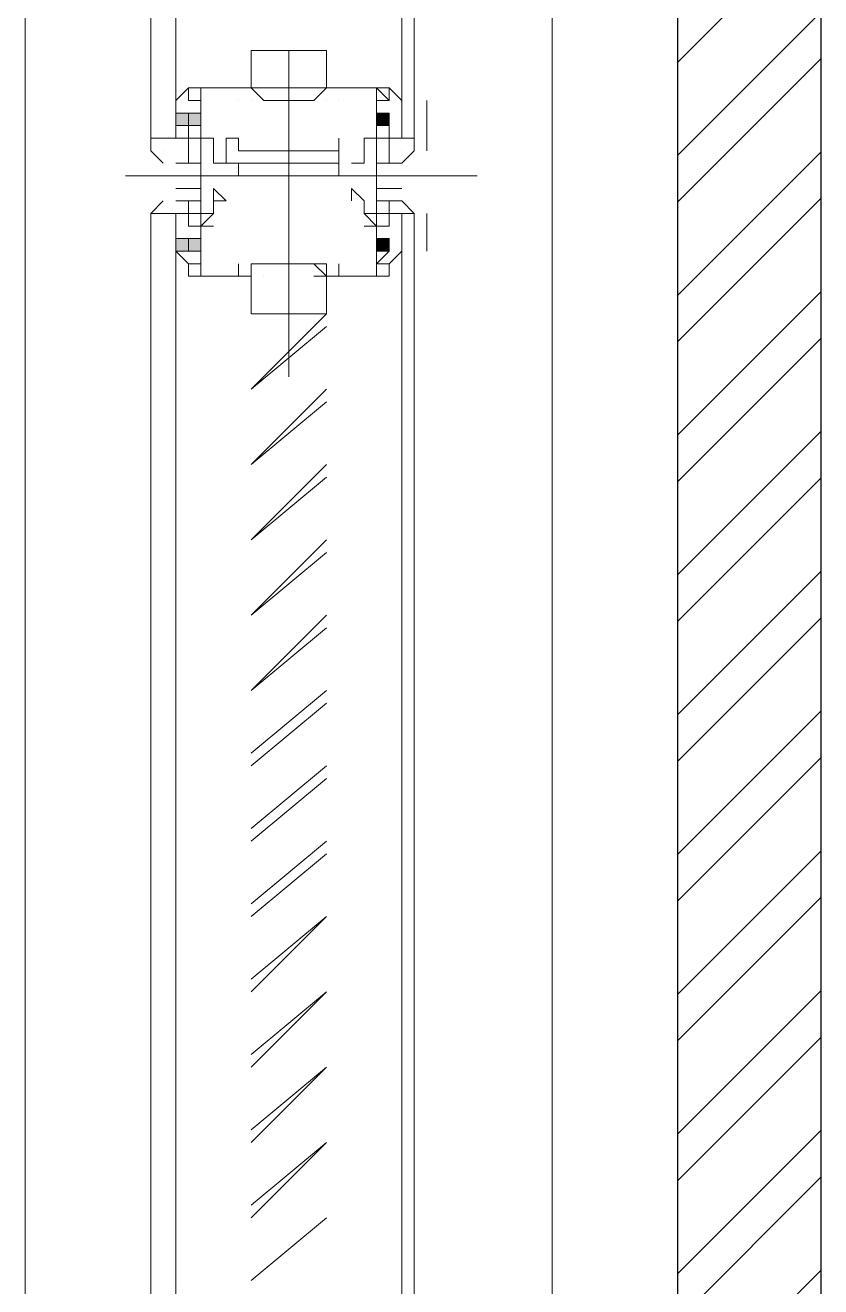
# Model space of a CAD drawing. Header units: millimetres. Extents: x 182 to 575, y -105 to 95.
# Drawn here: x 366.5988 to 366.9007, y 6.0745 to 6.5531 of the extents above; entities that cross this region are included whole.
import ezdxf

# ---------------------------------------------------------------- set-up
doc = ezdxf.new("R2010")
doc.units = ezdxf.units.MM
doc.header["$MEASUREMENT"] = 0
for name, color, linetype in [('base', 253, 'Continuous'), ('PDF_Geometry', 7, 'Continuous'), ('PDF_Solid Fills', 7, 'Continuous')]:
    doc.layers.add(name, color=color, linetype=linetype)

msp = doc.modelspace()

# ---------------------------------------------------------------- hatches: boundary and pattern name
h = msp.add_hatch()
h.set_pattern_fill('ANSI32', color=256, scale=0.1)
h.set_pattern_definition([(45, (6e-14, -0.14244), (-0.0265165043, 0.0265165043), []), (45, (0.017678, -0.14244), (-0.0265165043, 0.0265165043), [])])
h.paths.add_polyline_path([(366.90068, 5.8672), (366.84643, 5.8672), (366.84643, 7.7821), (366.90068, 7.7821)])
at = {"layer": 'PDF_Solid Fills', "true_color": 0xdddddd, "transparency": 33554559}
for points in [[(366.65595, 6.51501), (366.66548, 6.51501), (366.66548, 6.51978), (366.65595, 6.51978)], [(366.73214, 6.51501), (366.7369, 6.51501), (366.7369, 6.51978), (366.73214, 6.51978)], [(366.65595, 6.46739), (366.66548, 6.46739), (366.66548, 6.47216), (366.65595, 6.47216)], [(366.73214, 6.46739), (366.7369, 6.46739), (366.7369, 6.47216), (366.73214, 6.47216)]]:
    msp.add_hatch(color=254, dxfattribs=at).paths.add_polyline_path(points)
h = msp.add_hatch(color=254, dxfattribs=at)
h.paths.add_polyline_path([(366.66071, 6.51501), (366.66071, 6.51978), (366.66071, 6.51501)], flags=0)
h.paths.add_polyline_path([(366.66071, 6.51501), (366.66071, 6.51978), (366.66071, 6.51501)], flags=0)
h.paths.add_polyline_path([(366.66071, 6.51501), (366.66071, 6.51978), (366.66071, 6.51501)], flags=0)
h.paths.add_polyline_path([(366.66071, 6.51501), (366.66071, 6.51978), (366.66071, 6.51501)], flags=0)
h = msp.add_hatch(color=254, dxfattribs=at)
h.paths.add_polyline_path([(366.7369, 6.51501), (366.7369, 6.51978), (366.7369, 6.51501)], flags=0)
h.paths.add_polyline_path([(366.7369, 6.51501), (366.7369, 6.51978), (366.7369, 6.51501)], flags=0)
h.paths.add_polyline_path([(366.7369, 6.51501), (366.7369, 6.51978), (366.7369, 6.51501)], flags=0)
h.paths.add_polyline_path([(366.7369, 6.51501), (366.7369, 6.51978), (366.7369, 6.51501)], flags=0)
h = msp.add_hatch(color=254, dxfattribs=at)
h.paths.add_polyline_path([(366.66071, 6.46739), (366.66071, 6.47216), (366.66071, 6.46739)], flags=0)
h.paths.add_polyline_path([(366.66071, 6.46739), (366.66071, 6.47216), (366.66071, 6.46739)], flags=0)
h.paths.add_polyline_path([(366.66071, 6.46739), (366.66071, 6.47216), (366.66071, 6.46739)], flags=0)
h.paths.add_polyline_path([(366.66071, 6.46739), (366.66071, 6.47216), (366.66071, 6.46739)], flags=0)
h = msp.add_hatch(color=254, dxfattribs=at)
h.paths.add_polyline_path([(366.66548, 6.46739), (366.66548, 6.46739), (366.66548, 6.46739)], flags=0)
h.paths.add_polyline_path([(366.66548, 6.46739), (366.66548, 6.46739), (366.66548, 6.46739)], flags=0)
h.paths.add_polyline_path([(366.66548, 6.46739), (366.66548, 6.46739), (366.66548, 6.46739)], flags=0)
h.paths.add_polyline_path([(366.66548, 6.46739), (366.66548, 6.46739), (366.66548, 6.46739)], flags=0)
h.paths.add_polyline_path([(366.66548, 6.46739), (366.66548, 6.47216), (366.66548, 6.46739)], flags=0)
h = msp.add_hatch(color=254, dxfattribs=at)
h.paths.add_polyline_path([(366.73214, 6.46739), (366.73214, 6.46739), (366.73214, 6.46739)], flags=0)
h.paths.add_polyline_path([(366.73214, 6.46739), (366.73214, 6.46739), (366.73214, 6.46739)], flags=0)
h.paths.add_polyline_path([(366.73214, 6.46739), (366.73214, 6.47216), (366.73214, 6.46739)], flags=0)
h.paths.add_polyline_path([(366.73214, 6.46739), (366.73214, 6.46739), (366.73214, 6.46739)], flags=0)
h.paths.add_polyline_path([(366.73214, 6.46739), (366.73214, 6.46739), (366.73214, 6.46739)], flags=0)
h.paths.add_polyline_path([(366.73214, 6.46739), (366.73214, 6.46739), (366.73214, 6.46739)], flags=0)
h.paths.add_polyline_path([(366.73214, 6.46739), (366.73214, 6.46739), (366.73214, 6.46739)], flags=0)
h.paths.add_polyline_path([(366.73214, 6.46739), (366.73214, 6.46739), (366.73214, 6.46739)], flags=0)
h.paths.add_polyline_path([(366.73214, 6.46739), (366.73214, 6.46739), (366.73214, 6.46739)], flags=0)
h.paths.add_polyline_path([(366.73214, 6.46739), (366.73214, 6.46739), (366.73214, 6.46739)], flags=0)
h.paths.add_polyline_path([(366.73214, 6.46739), (366.73214, 6.46739), (366.73214, 6.46739)], flags=0)
h.paths.add_polyline_path([(366.73214, 6.46739), (366.73214, 6.46739), (366.73214, 6.46739)], flags=0)
h.paths.add_polyline_path([(366.73214, 6.46739), (366.73214, 6.46739), (366.73214, 6.46739)], flags=0)
h.paths.add_polyline_path([(366.73214, 6.46739), (366.73214, 6.46739), (366.73214, 6.46739)], flags=0)
h.paths.add_polyline_path([(366.73214, 6.46739), (366.73214, 6.46739), (366.73214, 6.46739)], flags=0)
h.paths.add_polyline_path([(366.73214, 6.46739), (366.73214, 6.46739), (366.73214, 6.46739)], flags=0)
h = msp.add_hatch(color=254, dxfattribs=at)
h.paths.add_polyline_path([(366.7369, 6.46739), (366.7369, 6.47216), (366.7369, 6.46739)], flags=0)
h.paths.add_polyline_path([(366.7369, 6.46739), (366.7369, 6.47216), (366.7369, 6.46739)], flags=0)
h.paths.add_polyline_path([(366.7369, 6.46739), (366.7369, 6.47216), (366.7369, 6.46739)], flags=0)

# ---------------------------------------------------------------- linework, layer by layer
at = {"layer": 'base'}
msp.add_lwpolyline([(366.90068, 5.8672), (366.84643, 5.8672), (366.84643, 7.7821), (366.90068, 7.7821)], close=True, dxfattribs=at)
at = {"layer": 'PDF_Geometry', "lineweight": 13}
for points in [[(366.59881, 8.22454), (366.59881, 4.57216)], [(366.79881, 8.22454), (366.79881, 4.57216)], [(366.69881, 6.41978), (366.69881, 6.54358)], [(366.6369, 6.49597), (366.77024, 6.49597)], [(366.69881, 6.31025), (366.69881, 6.31025)]]:
    msp.add_lwpolyline(points, dxfattribs=at)
for points in [[(366.64643, 7.10549), (366.65595, 7.10549), (366.65595, 6.51025), (366.64643, 6.51025)], [(366.74643, 7.10549), (366.74167, 7.10549), (366.74167, 6.51025), (366.74643, 6.51025)], [(366.64643, 5.88168), (366.65595, 5.88168), (366.65595, 6.48168), (366.64643, 6.48168)], [(366.74643, 5.88168), (366.74167, 5.88168), (366.74167, 6.48168), (366.74643, 6.48168)]]:
    msp.add_lwpolyline(points, close=True, dxfattribs=at)
at = {"layer": 'PDF_Geometry', "lineweight": 20}
for points in [[(366.71309, 6.5293), (366.71309, 6.54358), (366.68452, 6.54358), (366.68452, 6.5293)], [(366.7369, 6.51978), (366.73214, 6.51978), (366.73214, 6.51501), (366.73214, 6.51978), (366.73214, 6.51501), (366.73214, 6.51978), (366.73214, 6.52454), (366.73214, 6.51501), (366.7369, 6.51501), (366.7369, 6.51978), (366.7369, 6.51501), (366.7369, 6.51978), (366.7369, 6.51501), (366.7369, 6.51978), (366.7369, 6.51501)], [(366.7369, 6.46739), (366.73214, 6.46739), (366.73214, 6.47216), (366.7369, 6.47216), (366.7369, 6.46739), (366.7369, 6.47216), (366.7369, 6.46739), (366.7369, 6.47216), (366.7369, 6.46739), (366.7369, 6.47216)], [(366.73214, 6.47216), (366.73214, 6.46739), (366.73214, 6.47216), (366.73214, 6.46739)], [(366.71309, 6.46263), (366.71309, 6.44359), (366.68452, 6.44359), (366.68452, 6.46263)], [(366.71309, 6.10073), (366.68452, 6.07692)]]:
    msp.add_lwpolyline(points, close=True, dxfattribs=at)
at = {"layer": 'PDF_Geometry', "color": 8, "lineweight": 13, "true_color": 0x808080}
for points in [[(366.7369, 6.5293), (366.71309, 6.5293), (366.70833, 6.52454), (366.69881, 6.52454), (366.69881, 6.5293), (366.69881, 6.52454), (366.69881, 6.5293), (366.69881, 6.52454), (366.68929, 6.52454), (366.68452, 6.5293), (366.67976, 6.5293), (366.66548, 6.5293), (366.66548, 6.52454), (366.66071, 6.52454), (366.66071, 6.5293), (366.65595, 6.52454), (366.65595, 6.51025), (366.64643, 6.51025), (366.64643, 6.52454), (366.64643, 6.50549)], [(366.67976, 6.5293), (366.66071, 6.5293), (366.65595, 6.52454)], [(366.66548, 6.51978), (366.66548, 6.5293), (366.66548, 6.51978)], [(366.67976, 6.5293), (366.67976, 6.5293)], [(366.67976, 6.5293), (366.67976, 6.5293)], [(366.67976, 6.5293), (366.67976, 6.5293)], [(366.68452, 6.5293), (366.68452, 6.5293)], [(366.68452, 6.5293), (366.68452, 6.5293)], [(366.68452, 6.5293), (366.68929, 6.5293), (366.69881, 6.5293), (366.70833, 6.5293), (366.71309, 6.5293), (366.70833, 6.5293), (366.71309, 6.5293)], [(366.68929, 6.5293), (366.68929, 6.5293)], [(366.70833, 6.5293), (366.70833, 6.5293)], [(366.71309, 6.5293), (366.71309, 6.5293)], [(366.71309, 6.5293), (366.71309, 6.5293)], [(366.71786, 6.5293), (366.71786, 6.5293)], [(366.71786, 6.5293), (366.71786, 6.5293)], [(366.71786, 6.5293), (366.73214, 6.5293), (366.73214, 6.52454), (366.7369, 6.52454), (366.7369, 6.5293), (366.74167, 6.52454), (366.74167, 6.51025), (366.74643, 6.51025), (366.74643, 6.52454)], [(366.73214, 6.51978), (366.73214, 6.5293), (366.73214, 6.51978)], [(366.7369, 6.52454), (366.73214, 6.5293)], [(366.65595, 6.52454), (366.65595, 6.52454)], [(366.67976, 6.52454), (366.67976, 6.52454)], [(366.67976, 6.52454), (366.67976, 6.52454)], [(366.67976, 6.52454), (366.67976, 6.52454)], [(366.67976, 6.52454), (366.67976, 6.52454)], [(366.67976, 6.52454), (366.67976, 6.52454)], [(366.67976, 6.52454), (366.67976, 6.52454)], [(366.67976, 6.52454), (366.67976, 6.52454)], [(366.68452, 6.52454), (366.68452, 6.52454)], [(366.68452, 6.52454), (366.68452, 6.52454)], [(366.68452, 6.52454), (366.68452, 6.52454)], [(366.71309, 6.52454), (366.71309, 6.52454)], [(366.71309, 6.52454), (366.71309, 6.52454)], [(366.71309, 6.52454), (366.71309, 6.52454)], [(366.71786, 6.52454), (366.71786, 6.52454)], [(366.71786, 6.52454), (366.71786, 6.52454)], [(366.74167, 6.52454), (366.74167, 6.52454)], [(366.75119, 6.50549), (366.75119, 6.52454)], [(366.65595, 6.51978), (366.65595, 6.51978)], [(366.66548, 6.51978), (366.66548, 6.51978)], [(366.74167, 6.51978), (366.74167, 6.51978)], [(366.65595, 6.51501), (366.65595, 6.51025), (366.66071, 6.51025), (366.66071, 6.51501), (366.66548, 6.51501), (366.66548, 6.51025), (366.66071, 6.51025), (366.66071, 6.50073), (366.66548, 6.50073), (366.65595, 6.50073), (366.66071, 6.50073), (366.66071, 6.51025), (366.65595, 6.51025), (366.64643, 6.51025), (366.64643, 6.50549), (366.65119, 6.50073)], [(366.66548, 6.51501), (366.66548, 6.51501)], [(366.66548, 6.51501), (366.66548, 6.51501)], [(366.66548, 6.51501), (366.66548, 6.51501)], [(366.73214, 6.51501), (366.73214, 6.51501)], [(366.73214, 6.51501), (366.73214, 6.51501)], [(366.74167, 6.51501), (366.74167, 6.51025), (366.7369, 6.51025), (366.7369, 6.51501), (366.73214, 6.51501), (366.73214, 6.51025), (366.7369, 6.51025), (366.7369, 6.50073), (366.73214, 6.50073), (366.74167, 6.50073), (366.74643, 6.50549), (366.74643, 6.51025), (366.7369, 6.51025), (366.7369, 6.50073), (366.74167, 6.50073)], [(366.67024, 6.47692), (366.66548, 6.47692), (366.66548, 6.47216), (366.66548, 6.47692), (366.67024, 6.48168), (366.67024, 6.48644), (366.67024, 6.4912), (366.675, 6.48644), (366.67024, 6.48644), (366.67024, 6.48168), (366.66548, 6.48168), (366.66548, 6.49597), (366.67976, 6.49597), (366.67976, 6.50073), (366.69881, 6.50073), (366.71786, 6.50073), (366.71786, 6.49597), (366.73214, 6.49597), (366.73214, 6.48168), (366.72738, 6.48168), (366.73214, 6.48168), (366.73214, 6.51025), (366.72738, 6.51025), (366.73214, 6.51025), (366.73214, 6.49597), (366.71786, 6.49597), (366.71786, 6.50073), (366.71786, 6.51025), (366.71786, 6.50549), (366.69881, 6.50549), (366.67976, 6.50549), (366.67976, 6.51025), (366.675, 6.51025), (366.675, 6.50073), (366.67976, 6.50073), (366.67976, 6.49597), (366.66548, 6.49597), (366.66548, 6.51025), (366.67024, 6.51025)], [(366.66548, 6.48168), (366.66548, 6.51025), (366.67024, 6.51025), (366.67024, 6.50073), (366.675, 6.50073), (366.67024, 6.50073), (366.67024, 6.51025), (366.66548, 6.51025)], [(366.72738, 6.50073), (366.72738, 6.51025), (366.73214, 6.51025), (366.72738, 6.51025), (366.72738, 6.50073), (366.72262, 6.50073)], [(366.65119, 6.50549), (366.65119, 6.50549)], [(366.74167, 6.50549), (366.74167, 6.50549)], [(366.675, 6.50073), (366.675, 6.50073)], [(366.65595, 6.47216), (366.65595, 6.48168), (366.66071, 6.48168), (366.66071, 6.47692), (366.66548, 6.47692), (366.66548, 6.48168), (366.66071, 6.48168), (366.66071, 6.48644), (366.66548, 6.48644), (366.66548, 6.4912), (366.65595, 6.4912)], [(366.72738, 6.47692), (366.73214, 6.47692), (366.73214, 6.47216), (366.73214, 6.47692), (366.72738, 6.48168), (366.72738, 6.48644), (366.72262, 6.4912), (366.72262, 6.48644)], [(366.74167, 6.47216), (366.74167, 6.48168), (366.7369, 6.48168), (366.7369, 6.47692), (366.73214, 6.47692), (366.73214, 6.48168), (366.7369, 6.48168), (366.7369, 6.48644), (366.73214, 6.48644), (366.73214, 6.4912), (366.74167, 6.4912)], [(366.65119, 6.48644), (366.64643, 6.48168), (366.64643, 6.46739)], [(366.64643, 6.48168), (366.65595, 6.48168), (366.66071, 6.48168), (366.66071, 6.48644), (366.65595, 6.48644)], [(366.675, 6.48644), (366.675, 6.48644)], [(366.72738, 6.48644), (366.72738, 6.48168)], [(366.64643, 6.46263), (366.64643, 6.48168), (366.65595, 6.48168), (366.65595, 6.46263), (366.65595, 6.46739), (366.66071, 6.46263), (366.65595, 6.46739)], [(366.65119, 6.48168), (366.65119, 6.48168)], [(366.65595, 6.48168), (366.65595, 6.48168)], [(366.7369, 6.46263), (366.74167, 6.46739), (366.74167, 6.46263), (366.74167, 6.48168), (366.74643, 6.48168), (366.74643, 6.46263)], [(366.74167, 6.48168), (366.74167, 6.48168)], [(366.75119, 6.48168), (366.75119, 6.46739)], [(366.65595, 6.47216), (366.65595, 6.47216)], [(366.74167, 6.47216), (366.74167, 6.47216)], [(366.66548, 6.46739), (366.66548, 6.46263), (366.66548, 6.46739)], [(366.73214, 6.46739), (366.73214, 6.46263), (366.73214, 6.46739)], [(366.73214, 6.46263), (366.7369, 6.46739)], [(366.74643, 6.46739), (366.74643, 6.46739)], [(366.70833, 6.45787), (366.71309, 6.45787), (366.71309, 6.46263), (366.70833, 6.46263), (366.69881, 6.46263), (366.68929, 6.46263), (366.68452, 6.46263), (366.68452, 6.45787), (366.67976, 6.45787), (366.66548, 6.45787), (366.66548, 6.46263), (366.66071, 6.46263), (366.66071, 6.45787), (366.67976, 6.45787)], [(366.67976, 6.46263), (366.67976, 6.46263)], [(366.67976, 6.46263), (366.67976, 6.46263)], [(366.67976, 6.46263), (366.67976, 6.46263)], [(366.67976, 6.46263), (366.67976, 6.45787), (366.67976, 6.46263)], [(366.68452, 6.46263), (366.68452, 6.46263)], [(366.68452, 6.46263), (366.68452, 6.46263)], [(366.68452, 6.46263), (366.68452, 6.46263)], [(366.70833, 6.46263), (366.69881, 6.46263), (366.68929, 6.46263), (366.68452, 6.46263)], [(366.71309, 6.46263), (366.70833, 6.46263), (366.71309, 6.45787), (366.7369, 6.45787), (366.7369, 6.46263), (366.73214, 6.46263), (366.73214, 6.45787), (366.71786, 6.45787), (366.71786, 6.46263)], [(366.71309, 6.46263), (366.71309, 6.46263)], [(366.68929, 6.45787), (366.68929, 6.45787)], [(366.70833, 6.45787), (366.70833, 6.45787)]]:
    msp.add_lwpolyline(points, dxfattribs=at)
at = {"layer": 'PDF_Geometry', "lineweight": 20}
for points in [[(366.66548, 6.51501), (366.66548, 6.51978), (366.66548, 6.52454), (366.66548, 6.51501), (366.65595, 6.51501), (366.65595, 6.51978), (366.66548, 6.51978)], [(366.65595, 6.52454), (366.65595, 6.52454)], [(366.68452, 6.52454), (366.68452, 6.52454)], [(366.71309, 6.52454), (366.71309, 6.52454)], [(366.66071, 6.51501), (366.66071, 6.51978), (366.66071, 6.51501), (366.66071, 6.51978), (366.66071, 6.51501), (366.66071, 6.51978), (366.66071, 6.51501), (366.66071, 6.51978)], [(366.66548, 6.51501), (366.66548, 6.51978), (366.66548, 6.51501)], [(366.65595, 6.51025), (366.65595, 6.51025)], [(366.65595, 6.46263), (366.65595, 6.46739), (366.66548, 6.46739), (366.66548, 6.47216), (366.65595, 6.47216), (366.65595, 6.46739)], [(366.66071, 6.47216), (366.66071, 6.46739), (366.66071, 6.47216), (366.66071, 6.46739), (366.66071, 6.47216), (366.66071, 6.46739), (366.66071, 6.47216), (366.66071, 6.46739)], [(366.66548, 6.46739), (366.66548, 6.47216)], [(366.66548, 6.47216), (366.66548, 6.46739), (366.66548, 6.47216)], [(366.68452, 6.46263), (366.68452, 6.46263)], [(366.71309, 6.44359), (366.68452, 6.41501), (366.71309, 6.43882)], [(366.71309, 6.41501), (366.68452, 6.38644), (366.71309, 6.41025)], [(366.71309, 6.38644), (366.68452, 6.35787), (366.71309, 6.38168)], [(366.71309, 6.35787), (366.68452, 6.3293), (366.71309, 6.35311)], [(366.71309, 6.3293), (366.68452, 6.30073), (366.71309, 6.32454)], [(366.68452, 6.27692), (366.71309, 6.30073)], [(366.68452, 6.27216), (366.71309, 6.29597)], [(366.68452, 6.24835), (366.71309, 6.27216)], [(366.68452, 6.24359), (366.71309, 6.2674)], [(366.68452, 6.21977), (366.71309, 6.24359)], [(366.68452, 6.21501), (366.71309, 6.23882)], [(366.68452, 6.18644), (366.71309, 6.21501), (366.68452, 6.1912)], [(366.68452, 6.15787), (366.71309, 6.18644), (366.68452, 6.16263)], [(366.68452, 6.1293), (366.71309, 6.15787), (366.68452, 6.13406)], [(366.68452, 6.10073), (366.71309, 6.1293), (366.68452, 6.10549)]]:
    msp.add_lwpolyline(points, dxfattribs=at)
at = {"layer": 'PDF_Geometry', "color": 254, "lineweight": 13, "true_color": 0xdddddd}
for points in [[(366.66548, 6.52454), (366.66548, 6.52454), (366.66548, 6.52454)], [(366.66548, 6.52454), (366.66548, 6.52454), (366.66548, 6.52454)], [(366.66548, 6.52454), (366.66548, 6.52454), (366.66548, 6.52454)], [(366.66548, 6.52454), (366.66548, 6.52454), (366.66548, 6.52454)], [(366.66548, 6.52454), (366.66548, 6.52454), (366.66548, 6.52454)], [(366.73214, 6.52454), (366.73214, 6.52454), (366.73214, 6.52454)], [(366.73214, 6.52454), (366.73214, 6.52454), (366.73214, 6.52454)], [(366.73214, 6.52454), (366.73214, 6.52454), (366.73214, 6.52454)], [(366.73214, 6.52454), (366.73214, 6.52454), (366.73214, 6.52454)], [(366.73214, 6.52454), (366.73214, 6.52454), (366.73214, 6.52454)], [(366.66071, 6.51978), (366.66071, 6.51978), (366.66071, 6.51978)], [(366.66071, 6.51978), (366.66071, 6.51978), (366.66071, 6.51978)], [(366.66071, 6.51978), (366.66071, 6.51978), (366.66071, 6.51978)], [(366.66071, 6.51978), (366.66071, 6.51978), (366.66071, 6.51978)], [(366.66071, 6.51978), (366.66071, 6.51978), (366.66071, 6.51978)], [(366.66071, 6.51978), (366.66071, 6.51978), (366.66071, 6.51978)], [(366.66071, 6.51978), (366.66071, 6.51978), (366.66071, 6.51978)], [(366.66071, 6.51978), (366.66071, 6.51978), (366.66071, 6.51978)], [(366.66071, 6.51978), (366.66071, 6.51978), (366.66071, 6.51978)], [(366.66071, 6.51978), (366.66071, 6.51978), (366.66071, 6.51978)], [(366.66071, 6.51978), (366.66071, 6.51978), (366.66071, 6.51978)], [(366.66071, 6.51978), (366.66071, 6.51978), (366.66071, 6.51978)], [(366.66071, 6.51978), (366.66071, 6.51978), (366.66071, 6.51978)], [(366.66071, 6.51978), (366.66071, 6.51978), (366.66071, 6.51978)], [(366.66071, 6.51978), (366.66071, 6.51978), (366.66071, 6.51978)], [(366.66071, 6.51978), (366.66071, 6.51978), (366.66071, 6.51978)], [(366.66071, 6.51978), (366.66071, 6.51978), (366.66071, 6.51978)], [(366.66071, 6.51978), (366.66071, 6.51978), (366.66071, 6.51978)], [(366.66071, 6.51978), (366.66071, 6.51978), (366.66071, 6.51978)], [(366.66071, 6.51978), (366.66071, 6.51978), (366.66071, 6.51978)], [(366.66071, 6.51978), (366.66071, 6.51978), (366.66071, 6.51978)], [(366.66071, 6.51978), (366.66071, 6.51978), (366.66071, 6.51978)], [(366.66071, 6.51978), (366.66071, 6.51978), (366.66071, 6.51978)], [(366.66071, 6.51978), (366.66071, 6.51978), (366.66071, 6.51978)], [(366.66548, 6.51978), (366.66548, 6.51978), (366.66548, 6.51978)], [(366.66548, 6.51978), (366.66548, 6.51978), (366.66548, 6.51978)], [(366.66548, 6.51978), (366.66548, 6.51978), (366.66548, 6.51978)], [(366.66548, 6.51978), (366.66548, 6.51978), (366.66548, 6.51978)], [(366.66548, 6.51978), (366.66548, 6.51978), (366.66548, 6.51978)], [(366.66548, 6.51978), (366.66548, 6.51978), (366.66548, 6.51978)], [(366.66548, 6.51978), (366.66548, 6.51978), (366.66548, 6.51978)], [(366.66548, 6.51978), (366.66548, 6.51978), (366.66548, 6.51978)], [(366.66548, 6.51978), (366.66548, 6.51978), (366.66548, 6.51978)], [(366.66548, 6.51978), (366.66548, 6.51978), (366.66548, 6.51978)], [(366.66548, 6.51978), (366.66548, 6.51978), (366.66548, 6.51978)], [(366.66548, 6.51978), (366.66548, 6.51978), (366.66548, 6.51978)], [(366.66548, 6.51978), (366.66548, 6.51978), (366.66548, 6.51978)], [(366.66548, 6.51978), (366.66548, 6.51978), (366.66548, 6.51978)], [(366.66548, 6.51978), (366.66548, 6.51978), (366.66548, 6.51978)], [(366.66548, 6.51978), (366.66548, 6.51978), (366.66548, 6.51978)], [(366.66548, 6.51978), (366.66548, 6.51978), (366.66548, 6.51978)], [(366.66548, 6.51978), (366.66548, 6.51978), (366.66548, 6.51978)], [(366.66548, 6.51978), (366.66548, 6.51978), (366.66548, 6.51978)], [(366.66548, 6.51978), (366.66548, 6.51978), (366.66548, 6.51978)], [(366.66548, 6.51978), (366.66548, 6.51978), (366.66548, 6.51978)], [(366.66548, 6.51978), (366.66548, 6.51978), (366.66548, 6.51978)], [(366.66548, 6.51501), (366.66548, 6.51978), (366.66548, 6.51501)], [(366.73214, 6.51978), (366.73214, 6.51978), (366.73214, 6.51978)], [(366.73214, 6.51978), (366.73214, 6.51978), (366.73214, 6.51978)], [(366.73214, 6.51978), (366.73214, 6.51978), (366.73214, 6.51978)], [(366.73214, 6.51978), (366.73214, 6.51978), (366.73214, 6.51978)], [(366.73214, 6.51978), (366.73214, 6.51978), (366.73214, 6.51978)], [(366.73214, 6.51978), (366.73214, 6.51978), (366.73214, 6.51978)], [(366.73214, 6.51978), (366.73214, 6.51978), (366.73214, 6.51978)], [(366.73214, 6.51978), (366.73214, 6.51978), (366.73214, 6.51978)], [(366.73214, 6.51978), (366.73214, 6.51978), (366.73214, 6.51978)], [(366.73214, 6.51978), (366.73214, 6.51978), (366.73214, 6.51978)], [(366.73214, 6.51978), (366.73214, 6.51978), (366.73214, 6.51978)], [(366.73214, 6.51978), (366.73214, 6.51978), (366.73214, 6.51978)], [(366.73214, 6.51978), (366.73214, 6.51978), (366.73214, 6.51978)], [(366.73214, 6.51978), (366.73214, 6.51978), (366.73214, 6.51978)], [(366.73214, 6.51978), (366.73214, 6.51978), (366.73214, 6.51978)], [(366.73214, 6.51978), (366.73214, 6.51978), (366.73214, 6.51978)], [(366.73214, 6.51978), (366.73214, 6.51978), (366.73214, 6.51978)], [(366.73214, 6.51978), (366.73214, 6.51978), (366.73214, 6.51978)], [(366.73214, 6.51978), (366.73214, 6.51978), (366.73214, 6.51978)], [(366.73214, 6.51978), (366.73214, 6.51978), (366.73214, 6.51978)], [(366.73214, 6.51978), (366.73214, 6.51978), (366.73214, 6.51978)], [(366.73214, 6.51978), (366.73214, 6.51978), (366.73214, 6.51978)], [(366.73214, 6.51978), (366.73214, 6.51978), (366.73214, 6.51978)], [(366.73214, 6.51978), (366.73214, 6.51978), (366.73214, 6.51978)], [(366.73214, 6.51501), (366.73214, 6.51978), (366.73214, 6.51501)], [(366.73214, 6.51501), (366.73214, 6.51978), (366.73214, 6.51501)], [(366.7369, 6.51978), (366.7369, 6.51978), (366.7369, 6.51978)], [(366.7369, 6.51978), (366.7369, 6.51978), (366.7369, 6.51978)], [(366.7369, 6.51978), (366.7369, 6.51978), (366.7369, 6.51978)], [(366.7369, 6.51978), (366.7369, 6.51978), (366.7369, 6.51978)], [(366.7369, 6.51978), (366.7369, 6.51978), (366.7369, 6.51978)], [(366.7369, 6.51978), (366.7369, 6.51978), (366.7369, 6.51978)], [(366.7369, 6.51978), (366.7369, 6.51978), (366.7369, 6.51978)], [(366.7369, 6.51978), (366.7369, 6.51978), (366.7369, 6.51978)], [(366.7369, 6.51978), (366.7369, 6.51978), (366.7369, 6.51978)], [(366.7369, 6.51978), (366.7369, 6.51978), (366.7369, 6.51978)], [(366.7369, 6.51978), (366.7369, 6.51978), (366.7369, 6.51978)], [(366.7369, 6.51978), (366.7369, 6.51978), (366.7369, 6.51978)], [(366.7369, 6.51978), (366.7369, 6.51978), (366.7369, 6.51978)], [(366.7369, 6.51978), (366.7369, 6.51978), (366.7369, 6.51978)], [(366.7369, 6.51978), (366.7369, 6.51978), (366.7369, 6.51978)], [(366.7369, 6.51978), (366.7369, 6.51978), (366.7369, 6.51978)], [(366.66548, 6.51501), (366.66548, 6.51501), (366.66548, 6.51501)], [(366.66548, 6.51501), (366.66548, 6.51501), (366.66548, 6.51501)], [(366.66548, 6.51501), (366.66548, 6.51501), (366.66548, 6.51501)], [(366.66548, 6.51501), (366.66548, 6.51501), (366.66548, 6.51501)], [(366.66548, 6.51501), (366.66548, 6.51501), (366.66548, 6.51501)], [(366.66548, 6.51501), (366.66548, 6.51501), (366.66548, 6.51501)], [(366.66548, 6.51501), (366.66548, 6.51501), (366.66548, 6.51501)], [(366.66548, 6.51501), (366.66548, 6.51501), (366.66548, 6.51501)], [(366.66548, 6.51501), (366.66548, 6.51501), (366.66548, 6.51501)], [(366.73214, 6.51501), (366.73214, 6.51501), (366.73214, 6.51501)], [(366.73214, 6.51501), (366.73214, 6.51501), (366.73214, 6.51501)], [(366.73214, 6.51501), (366.73214, 6.51501), (366.73214, 6.51501)], [(366.73214, 6.51501), (366.73214, 6.51501), (366.73214, 6.51501)], [(366.73214, 6.51501), (366.73214, 6.51501), (366.73214, 6.51501)], [(366.73214, 6.51501), (366.73214, 6.51501), (366.73214, 6.51501)], [(366.73214, 6.51501), (366.73214, 6.51501), (366.73214, 6.51501)], [(366.73214, 6.51501), (366.73214, 6.51501), (366.73214, 6.51501)], [(366.73214, 6.51501), (366.73214, 6.51501), (366.73214, 6.51501)], [(366.73214, 6.51501), (366.73214, 6.51501), (366.73214, 6.51501)], [(366.73214, 6.51501), (366.73214, 6.51501), (366.73214, 6.51501)], [(366.66071, 6.47216), (366.66071, 6.47216), (366.66071, 6.47216)], [(366.66071, 6.47216), (366.66071, 6.47216), (366.66071, 6.47216)], [(366.66071, 6.47216), (366.66071, 6.47216), (366.66071, 6.47216)], [(366.66071, 6.47216), (366.66071, 6.47216), (366.66071, 6.47216)], [(366.66071, 6.47216), (366.66071, 6.47216), (366.66071, 6.47216)], [(366.66071, 6.47216), (366.66071, 6.47216), (366.66071, 6.47216)], [(366.66071, 6.47216), (366.66071, 6.47216), (366.66071, 6.47216)], [(366.66071, 6.47216), (366.66071, 6.47216), (366.66071, 6.47216)], [(366.66071, 6.47216), (366.66071, 6.47216), (366.66071, 6.47216)], [(366.66071, 6.47216), (366.66071, 6.47216), (366.66071, 6.47216)], [(366.66071, 6.47216), (366.66071, 6.47216), (366.66071, 6.47216)], [(366.66071, 6.47216), (366.66071, 6.47216), (366.66071, 6.47216)], [(366.66548, 6.47216), (366.66548, 6.47216), (366.66548, 6.47216)], [(366.66548, 6.47216), (366.66548, 6.47216), (366.66548, 6.47216)], [(366.66548, 6.47216), (366.66548, 6.47216), (366.66548, 6.47216)], [(366.66548, 6.47216), (366.66548, 6.47216), (366.66548, 6.47216)], [(366.66548, 6.47216), (366.66548, 6.47216), (366.66548, 6.47216)], [(366.66548, 6.47216), (366.66548, 6.47216), (366.66548, 6.47216)], [(366.66548, 6.47216), (366.66548, 6.47216), (366.66548, 6.47216)], [(366.66548, 6.47216), (366.66548, 6.47216), (366.66548, 6.47216)], [(366.66548, 6.47216), (366.66548, 6.47216), (366.66548, 6.47216)], [(366.66548, 6.47216), (366.66548, 6.47216), (366.66548, 6.47216)], [(366.66548, 6.47216), (366.66548, 6.47216), (366.66548, 6.47216)], [(366.66548, 6.47216), (366.66548, 6.47216), (366.66548, 6.47216)], [(366.66548, 6.47216), (366.66548, 6.47216), (366.66548, 6.47216)], [(366.66548, 6.47216), (366.66548, 6.47216), (366.66548, 6.47216)], [(366.66548, 6.47216), (366.66548, 6.47216), (366.66548, 6.47216)], [(366.66548, 6.47216), (366.66548, 6.47216), (366.66548, 6.47216)], [(366.66548, 6.47216), (366.66548, 6.47216), (366.66548, 6.47216)], [(366.66548, 6.47216), (366.66548, 6.47216), (366.66548, 6.47216)], [(366.66548, 6.47216), (366.66548, 6.47216), (366.66548, 6.47216)], [(366.73214, 6.47216), (366.73214, 6.47216), (366.73214, 6.47216)], [(366.73214, 6.47216), (366.73214, 6.47216), (366.73214, 6.47216)], [(366.73214, 6.47216), (366.73214, 6.47216), (366.73214, 6.47216)], [(366.73214, 6.47216), (366.73214, 6.47216), (366.73214, 6.47216)], [(366.73214, 6.47216), (366.73214, 6.47216), (366.73214, 6.47216)], [(366.73214, 6.47216), (366.73214, 6.47216), (366.73214, 6.47216)], [(366.73214, 6.47216), (366.73214, 6.47216), (366.73214, 6.47216)], [(366.73214, 6.47216), (366.73214, 6.47216), (366.73214, 6.47216)], [(366.73214, 6.47216), (366.73214, 6.47216), (366.73214, 6.47216)], [(366.73214, 6.47216), (366.73214, 6.47216), (366.73214, 6.47216)], [(366.73214, 6.47216), (366.73214, 6.47216), (366.73214, 6.47216)], [(366.73214, 6.47216), (366.73214, 6.47216), (366.73214, 6.47216)], [(366.73214, 6.47216), (366.73214, 6.47216), (366.73214, 6.47216)], [(366.73214, 6.47216), (366.73214, 6.47216), (366.73214, 6.47216)], [(366.73214, 6.47216), (366.73214, 6.47216), (366.73214, 6.47216)], [(366.73214, 6.47216), (366.73214, 6.47216), (366.73214, 6.47216)], [(366.73214, 6.47216), (366.73214, 6.47216), (366.73214, 6.47216)], [(366.73214, 6.47216), (366.73214, 6.47216), (366.73214, 6.47216)], [(366.73214, 6.47216), (366.73214, 6.47216), (366.73214, 6.47216)], [(366.73214, 6.47216), (366.73214, 6.47216), (366.73214, 6.47216)], [(366.73214, 6.47216), (366.73214, 6.47216), (366.73214, 6.47216)], [(366.73214, 6.47216), (366.73214, 6.47216), (366.73214, 6.47216)], [(366.73214, 6.47216), (366.73214, 6.47216), (366.73214, 6.47216)], [(366.7369, 6.47216), (366.7369, 6.47216), (366.7369, 6.47216)], [(366.7369, 6.47216), (366.7369, 6.47216), (366.7369, 6.47216)], [(366.7369, 6.47216), (366.7369, 6.47216), (366.7369, 6.47216)], [(366.7369, 6.47216), (366.7369, 6.47216), (366.7369, 6.47216)], [(366.7369, 6.47216), (366.7369, 6.47216), (366.7369, 6.47216)], [(366.7369, 6.47216), (366.7369, 6.47216), (366.7369, 6.47216)], [(366.66071, 6.46739), (366.66071, 6.46739), (366.66071, 6.46739)], [(366.66071, 6.46739), (366.66071, 6.46739), (366.66071, 6.46739)], [(366.66071, 6.46739), (366.66071, 6.46739), (366.66071, 6.46739)], [(366.66071, 6.46739), (366.66071, 6.46739), (366.66071, 6.46739)], [(366.66071, 6.46739), (366.66071, 6.46739), (366.66071, 6.46739)], [(366.66071, 6.46739), (366.66071, 6.46739), (366.66071, 6.46739)], [(366.66071, 6.46739), (366.66071, 6.46739), (366.66071, 6.46739)], [(366.66071, 6.46739), (366.66071, 6.46739), (366.66071, 6.46739)], [(366.66071, 6.46739), (366.66071, 6.46739), (366.66071, 6.46739)], [(366.66071, 6.46739), (366.66071, 6.46739), (366.66071, 6.46739)], [(366.66071, 6.46739), (366.66071, 6.46739), (366.66071, 6.46739)], [(366.66071, 6.46739), (366.66071, 6.46739), (366.66071, 6.46739)], [(366.66548, 6.46739), (366.66548, 6.46739), (366.66548, 6.46739)], [(366.66548, 6.46739), (366.66548, 6.46739), (366.66548, 6.46739)], [(366.66548, 6.46739), (366.66548, 6.46739), (366.66548, 6.46739)], [(366.66548, 6.46739), (366.66548, 6.46739), (366.66548, 6.46739)], [(366.66548, 6.46739), (366.66548, 6.46739), (366.66548, 6.46739)], [(366.66548, 6.46739), (366.66548, 6.46739), (366.66548, 6.46739)], [(366.66548, 6.46739), (366.66548, 6.46739), (366.66548, 6.46739)], [(366.66548, 6.46739), (366.66548, 6.46739), (366.66548, 6.46739)], [(366.66548, 6.46739), (366.66548, 6.46739), (366.66548, 6.46739)], [(366.66548, 6.46739), (366.66548, 6.46739), (366.66548, 6.46739)], [(366.66548, 6.46739), (366.66548, 6.46739), (366.66548, 6.46739)], [(366.66548, 6.46739), (366.66548, 6.46739), (366.66548, 6.46739)], [(366.66548, 6.46739), (366.66548, 6.46739), (366.66548, 6.46739)], [(366.66548, 6.46739), (366.66548, 6.46739), (366.66548, 6.46739)], [(366.66548, 6.46739), (366.66548, 6.46739), (366.66548, 6.46739)], [(366.73214, 6.46739), (366.73214, 6.46739), (366.73214, 6.46739)], [(366.73214, 6.46739), (366.73214, 6.46739), (366.73214, 6.46739)], [(366.73214, 6.46739), (366.73214, 6.46739), (366.73214, 6.46739)], [(366.73214, 6.46739), (366.73214, 6.46739), (366.73214, 6.46739)], [(366.7369, 6.46739), (366.7369, 6.46739), (366.7369, 6.46739)], [(366.7369, 6.46739), (366.7369, 6.46739), (366.7369, 6.46739)], [(366.7369, 6.46739), (366.7369, 6.46739), (366.7369, 6.46739)], [(366.7369, 6.46739), (366.7369, 6.46739), (366.7369, 6.46739)], [(366.7369, 6.46739), (366.7369, 6.46739), (366.7369, 6.46739)], [(366.7369, 6.46739), (366.7369, 6.46739), (366.7369, 6.46739)], [(366.7369, 6.46739), (366.7369, 6.46739), (366.7369, 6.46739)], [(366.7369, 6.46739), (366.7369, 6.46739), (366.7369, 6.46739)], [(366.7369, 6.46739), (366.7369, 6.46739), (366.7369, 6.46739)], [(366.7369, 6.46739), (366.7369, 6.46739), (366.7369, 6.46739)]]:
    msp.add_lwpolyline(points, dxfattribs=at)
at = {"layer": 'PDF_Geometry', "color": 8, "lineweight": 13, "true_color": 0x808080}
msp.add_lwpolyline([(366.74167, 6.48644), (366.7369, 6.48644), (366.7369, 6.48168), (366.74643, 6.48168)], close=True, dxfattribs=at)

doc.saveas('drawing.dxf')
